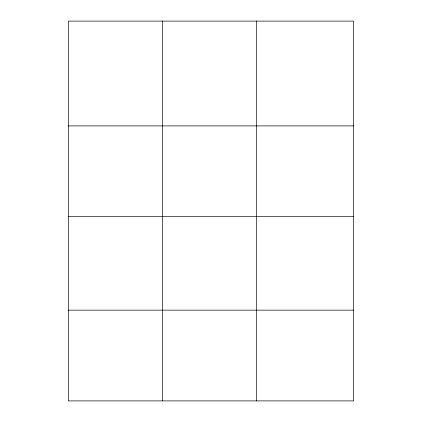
<?xml version="1.0" encoding="UTF-8"?>
<svg xmlns="http://www.w3.org/2000/svg" width="422" height="422" viewBox="0 0 422 422"><rect width="100%" height="100%" fill="white"/><g stroke="black" fill="none" stroke-linecap="round" stroke-linejoin="round"><path stroke-width="0.63" d="M353.604 216.65L353.604 21.1L68.396 21.1L68.396 400.9L353.604 400.9L353.604 216.65L68.396 216.65M68.396 125.898L353.604 125.898M68.396 310.149L353.604 310.149M256.634 21.1L256.634 400.9M162.512 21.1L162.512 400.9"/></g></svg>
